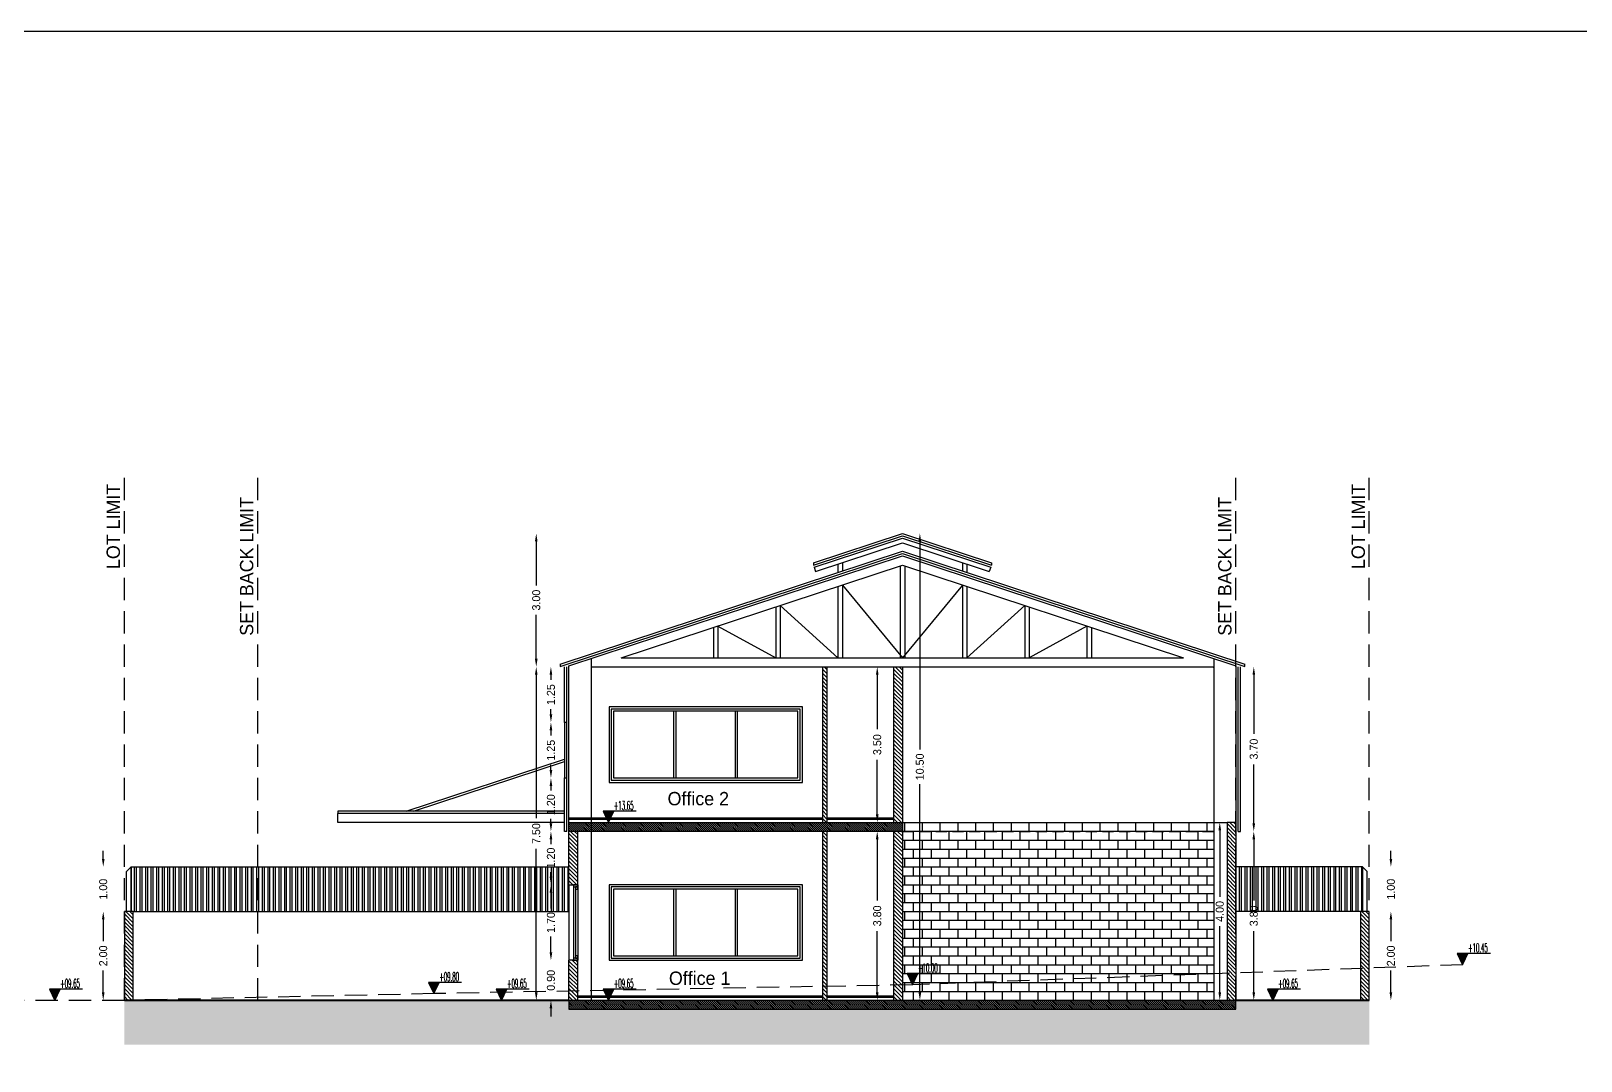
# Model space of a CAD drawing. Header units: metres. Extents: x -353217 to -351774, y -68080 to -67552.
# Drawn here: x -352464.03 to -352429.17, y -68009.04 to -67985.88 of the extents above; entities that cross this region are included whole.
import ezdxf
from ezdxf.enums import TextEntityAlignment as Align

# ---------------------------------------------------------------- set-up
doc = ezdxf.new("R2010")
doc.units = ezdxf.units.M
doc.header["$MEASUREMENT"] = 0
doc.header["$PDMODE"] = 2
doc.header["$PDSIZE"] = -0.6
doc.linetypes.add('DASHED', pattern=[0.75, 0.5, -0.25])
doc.linetypes.add('HIDDEN2', pattern=[0.1875, 0.125, -0.0625])
for name, color, linetype in [('A-dim', 4, 'Continuous'), ('A-edge', 1, 'Continuous'), ('A-HATCH', 9, 'Continuous'), ('A-hidden', 8, 'HIDDEN2'), ('A-levels', 4, 'Continuous'), ('A-TEXT', 6, 'Continuous'), ('A-walls', 5, 'Continuous'), ('Dim', 40, 'Continuous'), ('gate', 4, 'Continuous'), ('lot', 3, 'Continuous'), ('structure', 3, 'Continuous')]:
    doc.layers.add(name, color=color, linetype=linetype)
doc.styles.add('ROMANS', font='romans', dxfattribs={"height": 0.4})
doc.dimstyles.get("Standard").update_dxf_attribs({"dimtxt": 0.18, "dimasz": 0.18, "dimexe": 0.18, "dimexo": 0.0625, "dimgap": 0.09, "dimtad": 0, "dimzin": 0, "dimdsep": 46, "dimtxsty": 'Standard', "dimcen": 0.09, "dimse1": 1, "dimse2": 1, "dimadec": 0, "dimazin": 0, "dimtfac": 1, "dimtix": 1, "dimtofl": 0, "dimtmove": 0, "dimatfit": 3, "dimfxl": 1, "dimtolj": 1, "dimtzin": 0, "dimarcsym": 0})

# ---------------------------------------------------------------- blocks, each defined once
blk = doc.blocks.new('*D99')
at = {"layer": 'A-dim', "color": 0, "lineweight": -2, "transparency": 16777216}
for p, q in [((-352433.442, -68005.852), (-352433.442, -68006.342)), ((-352433.442, -68007.492), (-352433.442, -68007.002))]:
    blk.add_line(p, q, dxfattribs=at)
at = {"layer": 'A-dim', "color": 0, "transparency": 16777216}
for points in [[(-352433.472, -68005.852), (-352433.412, -68005.852), (-352433.442, -68005.672)], [(-352433.472, -68007.492), (-352433.412, -68007.492), (-352433.442, -68007.672)]]:
    blk.add_solid(points, dxfattribs=at)
at = {"layer": 'Defpoints', "color": 0, "transparency": 16777216}
for p in [(-352433.442, -68005.672), (-352432.767, -68005.672), (-352432.767, -68007.672)]:
    blk.add_point(p, dxfattribs=at)
at = {"layer": 'A-dim', "color": 0, "transparency": 16777216, "insert": (-352433.442, -68006.672), "char_height": 0.18, "attachment_point": 5, "rotation": 90}
blk.add_mtext('\\A1;2.00', dxfattribs=at)
blk = doc.blocks.new('*D100')
at = {"layer": 'A-dim', "color": 0, "lineweight": -2, "transparency": 16777216}
for p, q in [((-352433.442, -68004.492), (-352433.442, -68004.312)), ((-352433.442, -68005.852), (-352433.442, -68006.032))]:
    blk.add_line(p, q, dxfattribs=at)
at = {"layer": 'A-dim', "color": 0, "transparency": 16777216}
for points in [[(-352433.472, -68004.492), (-352433.412, -68004.492), (-352433.442, -68004.672)], [(-352433.472, -68005.852), (-352433.412, -68005.852), (-352433.442, -68005.672)]]:
    blk.add_solid(points, dxfattribs=at)
at = {"layer": 'Defpoints', "color": 0, "transparency": 16777216}
for p in [(-352433.442, -68004.672), (-352432.767, -68004.672), (-352432.767, -68005.672)]:
    blk.add_point(p, dxfattribs=at)
at = {"layer": 'A-dim', "color": 0, "transparency": 16777216, "insert": (-352433.442, -68005.172), "char_height": 0.18, "attachment_point": 5, "rotation": 90}
blk.add_mtext('\\A1;1.00', dxfattribs=at)
blk = doc.blocks.new('*D105')
at = {"layer": 'A-dim', "color": 0, "lineweight": -2, "transparency": 16777216}
for p, q in [((-352462.403, -68005.852), (-352462.403, -68006.342)), ((-352462.403, -68007.492), (-352462.403, -68007.002))]:
    blk.add_line(p, q, dxfattribs=at)
at = {"layer": 'A-dim', "color": 0, "transparency": 16777216}
for points in [[(-352462.433, -68005.852), (-352462.373, -68005.852), (-352462.403, -68005.672)], [(-352462.433, -68007.492), (-352462.373, -68007.492), (-352462.403, -68007.672)]]:
    blk.add_solid(points, dxfattribs=at)
at = {"layer": 'Defpoints', "color": 0, "transparency": 16777216}
for p in [(-352462.403, -68005.672), (-352461.728, -68005.672), (-352461.728, -68007.672)]:
    blk.add_point(p, dxfattribs=at)
at = {"layer": 'A-dim', "color": 0, "transparency": 16777216, "insert": (-352462.403, -68006.672), "char_height": 0.18, "attachment_point": 5, "rotation": 90}
blk.add_mtext('\\A1;2.00', dxfattribs=at)
blk = doc.blocks.new('*D106')
at = {"layer": 'A-dim', "color": 0, "lineweight": -2, "transparency": 16777216}
for p, q in [((-352462.403, -68004.492), (-352462.403, -68004.312)), ((-352462.403, -68005.852), (-352462.403, -68006.032))]:
    blk.add_line(p, q, dxfattribs=at)
at = {"layer": 'A-dim', "color": 0, "transparency": 16777216}
for points in [[(-352462.433, -68004.492), (-352462.373, -68004.492), (-352462.403, -68004.672)], [(-352462.433, -68005.852), (-352462.373, -68005.852), (-352462.403, -68005.672)]]:
    blk.add_solid(points, dxfattribs=at)
at = {"layer": 'Defpoints', "color": 0, "transparency": 16777216}
for p in [(-352462.403, -68004.672), (-352461.728, -68004.672), (-352461.728, -68005.672)]:
    blk.add_point(p, dxfattribs=at)
at = {"layer": 'A-dim', "color": 0, "transparency": 16777216, "insert": (-352462.403, -68005.172), "char_height": 0.18, "attachment_point": 5, "rotation": 90}
blk.add_mtext('\\A1;1.00', dxfattribs=at)
blk = doc.blocks.new('*D111')
at = {"layer": 'A-dim', "color": 0, "lineweight": -2, "transparency": 16777216}
for p, q in [((-352452.334, -68006.592), (-352452.334, -68006.412)), ((-352452.334, -68007.852), (-352452.334, -68008.032))]:
    blk.add_line(p, q, dxfattribs=at)
at = {"layer": 'A-dim', "color": 0, "transparency": 16777216}
for points in [[(-352452.364, -68006.592), (-352452.304, -68006.592), (-352452.334, -68006.772)], [(-352452.364, -68007.852), (-352452.304, -68007.852), (-352452.334, -68007.672)]]:
    blk.add_solid(points, dxfattribs=at)
at = {"layer": 'Defpoints', "color": 0, "transparency": 16777216}
for p in [(-352451.928, -68006.772), (-352452.334, -68007.672), (-352451.928, -68007.672)]:
    blk.add_point(p, dxfattribs=at)
at = {"layer": 'A-dim', "color": 0, "transparency": 16777216, "insert": (-352452.334, -68007.222), "char_height": 0.18, "attachment_point": 5, "rotation": 90}
blk.add_mtext('\\A1;0.90', dxfattribs=at)
blk = doc.blocks.new('*D112')
at = {"layer": 'A-dim', "color": 0, "lineweight": -2, "transparency": 16777216}
for p, q in [((-352452.334, -68005.252), (-352452.334, -68005.607)), ((-352452.334, -68006.592), (-352452.334, -68006.237))]:
    blk.add_line(p, q, dxfattribs=at)
at = {"layer": 'A-dim', "color": 0, "transparency": 16777216}
for points in [[(-352452.364, -68005.252), (-352452.304, -68005.252), (-352452.334, -68005.072)], [(-352452.364, -68006.592), (-352452.304, -68006.592), (-352452.334, -68006.772)]]:
    blk.add_solid(points, dxfattribs=at)
at = {"layer": 'Defpoints', "color": 0, "transparency": 16777216}
for p in [(-352452.334, -68005.072), (-352451.928, -68005.072), (-352451.928, -68006.772)]:
    blk.add_point(p, dxfattribs=at)
at = {"layer": 'A-dim', "color": 0, "transparency": 16777216, "insert": (-352452.334, -68005.922), "char_height": 0.18, "attachment_point": 5, "rotation": 90}
blk.add_mtext('\\A1;1.70', dxfattribs=at)
blk = doc.blocks.new('*D113')
at = {"layer": 'A-dim', "color": 0, "lineweight": -2, "transparency": 16777216}
for p, q in [((-352452.334, -68004.052), (-352452.334, -68004.157)), ((-352452.334, -68004.892), (-352452.334, -68004.787))]:
    blk.add_line(p, q, dxfattribs=at)
at = {"layer": 'A-dim', "color": 0, "transparency": 16777216}
for points in [[(-352452.364, -68004.052), (-352452.304, -68004.052), (-352452.334, -68003.872)], [(-352452.364, -68004.892), (-352452.304, -68004.892), (-352452.334, -68005.072)]]:
    blk.add_solid(points, dxfattribs=at)
at = {"layer": 'Defpoints', "color": 0, "transparency": 16777216}
for p in [(-352452.334, -68003.872), (-352451.928, -68003.872), (-352451.928, -68005.072)]:
    blk.add_point(p, dxfattribs=at)
at = {"layer": 'A-dim', "color": 0, "transparency": 16777216, "insert": (-352452.334, -68004.472), "char_height": 0.18, "attachment_point": 5, "rotation": 90}
blk.add_mtext('\\A1;1.20', dxfattribs=at)
blk = doc.blocks.new('*D114')
at = {"layer": 'A-dim', "color": 0, "lineweight": -2, "transparency": 16777216}
for p, q in [((-352452.334, -68002.852), (-352452.334, -68002.957)), ((-352452.334, -68003.692), (-352452.334, -68003.587))]:
    blk.add_line(p, q, dxfattribs=at)
at = {"layer": 'A-dim', "color": 0, "transparency": 16777216}
for points in [[(-352452.364, -68002.852), (-352452.304, -68002.852), (-352452.334, -68002.672)], [(-352452.364, -68003.692), (-352452.304, -68003.692), (-352452.334, -68003.872)]]:
    blk.add_solid(points, dxfattribs=at)
at = {"layer": 'Defpoints', "color": 0, "transparency": 16777216}
for p in [(-352452.334, -68002.672), (-352452.028, -68002.672), (-352452.028, -68003.872)]:
    blk.add_point(p, dxfattribs=at)
at = {"layer": 'A-dim', "color": 0, "transparency": 16777216, "insert": (-352452.334, -68003.272), "char_height": 0.18, "attachment_point": 5, "rotation": 90}
blk.add_mtext('\\A1;1.20', dxfattribs=at)
blk = doc.blocks.new('*D115')
at = {"layer": 'A-dim', "color": 0, "lineweight": -2, "transparency": 16777216}
for p, q in [((-352452.334, -68001.602), (-352452.334, -68001.717)), ((-352452.334, -68002.492), (-352452.334, -68002.377))]:
    blk.add_line(p, q, dxfattribs=at)
at = {"layer": 'A-dim', "color": 0, "transparency": 16777216}
for points in [[(-352452.364, -68001.602), (-352452.304, -68001.602), (-352452.334, -68001.422)], [(-352452.364, -68002.492), (-352452.304, -68002.492), (-352452.334, -68002.672)]]:
    blk.add_solid(points, dxfattribs=at)
at = {"layer": 'Defpoints', "color": 0, "transparency": 16777216}
for p in [(-352452.334, -68001.422), (-352452.028, -68001.422), (-352452.028, -68002.672)]:
    blk.add_point(p, dxfattribs=at)
at = {"layer": 'A-dim', "color": 0, "transparency": 16777216, "insert": (-352452.334, -68002.047), "char_height": 0.18, "attachment_point": 5, "rotation": 90}
blk.add_mtext('\\A1;1.25', dxfattribs=at)
blk = doc.blocks.new('*D116')
at = {"layer": 'A-dim', "color": 0, "lineweight": -2, "transparency": 16777216}
for p, q in [((-352452.334, -68000.352), (-352452.334, -68000.467)), ((-352452.334, -68001.242), (-352452.334, -68001.127))]:
    blk.add_line(p, q, dxfattribs=at)
at = {"layer": 'A-dim', "color": 0, "transparency": 16777216}
for points in [[(-352452.364, -68000.352), (-352452.304, -68000.352), (-352452.334, -68000.172)], [(-352452.364, -68001.242), (-352452.304, -68001.242), (-352452.334, -68001.422)]]:
    blk.add_solid(points, dxfattribs=at)
at = {"layer": 'Defpoints', "color": 0, "transparency": 16777216}
for p in [(-352452.334, -68000.172), (-352452.028, -68000.172), (-352452.028, -68001.422)]:
    blk.add_point(p, dxfattribs=at)
at = {"layer": 'A-dim', "color": 0, "transparency": 16777216, "insert": (-352452.334, -68000.797), "char_height": 0.18, "attachment_point": 5, "rotation": 90}
blk.add_mtext('\\A1;1.25', dxfattribs=at)
blk = doc.blocks.new('*D117')
at = {"layer": 'A-dim', "color": 0, "lineweight": -2, "transparency": 16777216}
for p, q in [((-352452.664, -68000.352), (-352452.664, -68003.577)), ((-352452.664, -68007.492), (-352452.664, -68004.267))]:
    blk.add_line(p, q, dxfattribs=at)
at = {"layer": 'A-dim', "color": 0, "transparency": 16777216}
for points in [[(-352452.694, -68000.352), (-352452.634, -68000.352), (-352452.664, -68000.172)], [(-352452.694, -68007.492), (-352452.634, -68007.492), (-352452.664, -68007.672)]]:
    blk.add_solid(points, dxfattribs=at)
at = {"layer": 'Defpoints', "color": 0, "transparency": 16777216}
for p in [(-352452.028, -68000.172), (-352452.664, -68007.672), (-352451.928, -68007.672)]:
    blk.add_point(p, dxfattribs=at)
at = {"layer": 'A-dim', "color": 0, "transparency": 16777216, "insert": (-352452.664, -68003.922), "char_height": 0.18, "attachment_point": 5, "rotation": 90}
blk.add_mtext('\\A1;7.50', dxfattribs=at)
blk = doc.blocks.new('*D118')
at = {"layer": 'A-dim', "color": 0, "lineweight": -2, "transparency": 16777216}
for p, q in [((-352444.036, -67997.352), (-352444.036, -68002.032)), ((-352444.036, -68007.492), (-352444.036, -68002.812))]:
    blk.add_line(p, q, dxfattribs=at)
at = {"layer": 'A-dim', "color": 0, "transparency": 16777216}
for points in [[(-352444.066, -67997.352), (-352444.006, -67997.352), (-352444.036, -67997.172)], [(-352444.066, -68007.492), (-352444.006, -68007.492), (-352444.036, -68007.672)]]:
    blk.add_solid(points, dxfattribs=at)
at = {"layer": 'Defpoints', "color": 0, "transparency": 16777216}
for p in [(-352444.428, -67997.172), (-352444.428, -68007.672), (-352444.036, -68007.672)]:
    blk.add_point(p, dxfattribs=at)
at = {"layer": 'A-dim', "color": 0, "transparency": 16777216, "insert": (-352444.036, -68002.422), "char_height": 0.18, "attachment_point": 5, "rotation": 90}
blk.add_mtext('\\A1;10.50', dxfattribs=at)
blk = doc.blocks.new('*D119')
at = {"layer": 'A-dim', "color": 0, "lineweight": -2, "transparency": 16777216}
for p, q in [((-352444.995, -68000.352), (-352444.995, -68001.577)), ((-352444.995, -68003.492), (-352444.995, -68002.267))]:
    blk.add_line(p, q, dxfattribs=at)
at = {"layer": 'A-dim', "color": 0, "transparency": 16777216}
for points in [[(-352445.025, -68000.352), (-352444.965, -68000.352), (-352444.995, -68000.172)], [(-352445.025, -68003.492), (-352444.965, -68003.492), (-352444.995, -68003.672)]]:
    blk.add_solid(points, dxfattribs=at)
at = {"layer": 'Defpoints', "color": 0, "transparency": 16777216}
for p in [(-352444.628, -68000.172), (-352444.995, -68003.672), (-352444.628, -68003.672)]:
    blk.add_point(p, dxfattribs=at)
at = {"layer": 'A-dim', "color": 0, "transparency": 16777216, "insert": (-352444.995, -68001.922), "char_height": 0.18, "attachment_point": 5, "rotation": 90}
blk.add_mtext('\\A1;3.50', dxfattribs=at)
blk = doc.blocks.new('*D120')
at = {"layer": 'A-dim', "color": 0, "lineweight": -2, "transparency": 16777216}
for p, q in [((-352444.995, -68004.052), (-352444.995, -68005.427)), ((-352444.995, -68007.492), (-352444.995, -68006.117))]:
    blk.add_line(p, q, dxfattribs=at)
at = {"layer": 'A-dim', "color": 0, "transparency": 16777216}
for points in [[(-352445.025, -68004.052), (-352444.965, -68004.052), (-352444.995, -68003.872)], [(-352445.025, -68007.492), (-352444.965, -68007.492), (-352444.995, -68007.672)]]:
    blk.add_solid(points, dxfattribs=at)
at = {"layer": 'Defpoints', "color": 0, "transparency": 16777216}
for p in [(-352444.628, -68003.872), (-352444.995, -68007.672), (-352444.628, -68007.672)]:
    blk.add_point(p, dxfattribs=at)
at = {"layer": 'A-dim', "color": 0, "transparency": 16777216, "insert": (-352444.995, -68005.772), "char_height": 0.18, "attachment_point": 5, "rotation": 90}
blk.add_mtext('\\A1;3.80', dxfattribs=at)
blk = doc.blocks.new('*D121')
at = {"layer": 'A-dim', "color": 0, "lineweight": -2, "transparency": 16777216}
for p, q in [((-352437.291, -68003.852), (-352437.291, -68005.342)), ((-352437.291, -68007.492), (-352437.291, -68006.002))]:
    blk.add_line(p, q, dxfattribs=at)
at = {"layer": 'A-dim', "color": 0, "transparency": 16777216}
for points in [[(-352437.321, -68003.852), (-352437.261, -68003.852), (-352437.291, -68003.672)], [(-352437.321, -68007.492), (-352437.261, -68007.492), (-352437.291, -68007.672)]]:
    blk.add_solid(points, dxfattribs=at)
at = {"layer": 'Defpoints', "color": 0, "transparency": 16777216}
for p in [(-352436.928, -68003.672), (-352437.291, -68007.672), (-352436.928, -68007.672)]:
    blk.add_point(p, dxfattribs=at)
at = {"layer": 'A-dim', "color": 0, "transparency": 16777216, "insert": (-352437.291, -68005.672), "char_height": 0.18, "attachment_point": 5, "rotation": 90}
blk.add_mtext('\\A1;4.00', dxfattribs=at)
blk = doc.blocks.new('*D122')
at = {"layer": 'A-dim', "color": 0, "lineweight": -2, "transparency": 16777216}
for p, q in [((-352436.526, -68000.352), (-352436.526, -68001.677)), ((-352436.526, -68003.692), (-352436.526, -68002.367))]:
    blk.add_line(p, q, dxfattribs=at)
at = {"layer": 'A-dim', "color": 0, "transparency": 16777216}
for points in [[(-352436.556, -68000.352), (-352436.496, -68000.352), (-352436.526, -68000.172)], [(-352436.556, -68003.692), (-352436.496, -68003.692), (-352436.526, -68003.872)]]:
    blk.add_solid(points, dxfattribs=at)
at = {"layer": 'Defpoints', "color": 0, "transparency": 16777216}
for p in [(-352436.828, -68000.172), (-352436.526, -68000.172), (-352436.828, -68003.872)]:
    blk.add_point(p, dxfattribs=at)
at = {"layer": 'A-dim', "color": 0, "transparency": 16777216, "insert": (-352436.526, -68002.022), "char_height": 0.18, "attachment_point": 5, "rotation": 90}
blk.add_mtext('\\A1;3.70', dxfattribs=at)
blk = doc.blocks.new('*D123')
at = {"layer": 'A-dim', "color": 0, "lineweight": -2, "transparency": 16777216}
for p, q in [((-352436.526, -68004.052), (-352436.526, -68005.427)), ((-352436.526, -68007.492), (-352436.526, -68006.117))]:
    blk.add_line(p, q, dxfattribs=at)
at = {"layer": 'A-dim', "color": 0, "transparency": 16777216}
for points in [[(-352436.556, -68004.052), (-352436.496, -68004.052), (-352436.526, -68003.872)], [(-352436.556, -68007.492), (-352436.496, -68007.492), (-352436.526, -68007.672)]]:
    blk.add_solid(points, dxfattribs=at)
at = {"layer": 'Defpoints', "color": 0, "transparency": 16777216}
for p in [(-352436.828, -68003.872), (-352436.828, -68007.672), (-352436.526, -68007.672)]:
    blk.add_point(p, dxfattribs=at)
at = {"layer": 'A-dim', "color": 0, "transparency": 16777216, "insert": (-352436.526, -68005.772), "char_height": 0.18, "attachment_point": 5, "rotation": 90}
blk.add_mtext('\\A1;3.80', dxfattribs=at)
blk = doc.blocks.new('Elev-lev1-1')
h = blk.add_hatch()
h.set_pattern_fill('ANSI31', scale=0.03, angle=315, style=0)
h.set_pattern_definition([(0, (0, 0), (3e-17, 0.09525), [])])
h.paths.add_polyline_path([(-1.2, 2.5), (0, 0), (1.2, 2.5)])
at = {"color": 1}
blk.add_lwpolyline([(6.25, 2.5), (-1.2, 2.5), (0, 0), (1.2, 2.5)], dxfattribs=at)
at = {"color": 1, "style": 'ROMANS', "width": 0.499062}
blk.add_attdef('LEV', text='', height=2, dxfattribs=at).set_placement((1.25, 2.81), (5.67, 2.81), align=Align.FIT)
blk = doc.blocks.new('*D258')
at = {"layer": 'A-dim', "color": 0, "lineweight": -2, "transparency": 16777216}
for p, q in [((-352452.664, -67997.352), (-352452.664, -67998.342)), ((-352452.664, -67999.992), (-352452.664, -67999.002))]:
    blk.add_line(p, q, dxfattribs=at)
at = {"layer": 'A-dim', "color": 0, "transparency": 16777216}
for points in [[(-352452.694, -67997.352), (-352452.634, -67997.352), (-352452.664, -67997.172)], [(-352452.694, -67999.992), (-352452.634, -67999.992), (-352452.664, -68000.172)]]:
    blk.add_solid(points, dxfattribs=at)
at = {"layer": 'Defpoints', "color": 0, "transparency": 16777216}
for p in [(-352452.664, -67997.172), (-352452.664, -67997.172), (-352452.664, -68000.172)]:
    blk.add_point(p, dxfattribs=at)
at = {"layer": 'A-dim', "color": 0, "transparency": 16777216, "insert": (-352452.664, -67998.672), "char_height": 0.18, "attachment_point": 5, "rotation": 90}
blk.add_mtext('\\A1;3.00', dxfattribs=at)

msp = doc.modelspace()

# ---------------------------------------------------------------- hatches: boundary and pattern name
at = {"layer": 'A-HATCH'}
h = msp.add_hatch(dxfattribs=at)
h.set_pattern_fill('LINE', color=256, scale=0.5, angle=315, style=0)
h.set_pattern_definition([(315, (-352446.22776, -68003.67171), (0.0441942, 0.0441942), [])])
h.paths.add_polyline_path([(-352446.1277592, -68000.171713), (-352446.2277592, -68000.171713), (-352446.2277592, -68003.671713), (-352446.1277592, -68003.671713)])
h = msp.add_hatch(dxfattribs=at)
h.set_pattern_fill('LINE', color=256, scale=0.5, angle=315, style=0)
h.set_pattern_definition([(315, (-352444.62776, -68003.67171), (0.0441942, 0.0441942), [])])
h.paths.add_polyline_path([(-352444.4277592, -68000.171713), (-352444.6277592, -68000.171713), (-352444.6277592, -68003.671713), (-352444.4277592, -68003.671713)])
h = msp.add_hatch(dxfattribs=at)
h.set_pattern_fill('LINE', color=256, scale=0.25, angle=315, style=0)
h.set_pattern_definition([(315, (-352451.92776, -68003.871713), (0.02209709, 0.02209709), [])])
h.paths.add_polyline_path([(-352444.4277592, -68003.871713), (-352451.9277592, -68003.871713), (-352451.9277592, -68003.671713), (-352444.4277592, -68003.671713)])
h = msp.add_hatch(dxfattribs=at)
h.set_pattern_fill('AR-B816', color=256, scale=0.025, style=0)
h.set_pattern_definition([(0, (-352442.57776, -68007.67171), (0, 0.2), []), (90, (-352442.57776, -68007.67171), (-0.2, 0.2), [0.2, -0.2])])
h.paths.add_polyline_path([(-352444.4277592, -68003.671713), (-352444.4277592, -68007.671713), (-352437.4277592, -68007.671713), (-352437.4277592, -68003.671713)])
h = msp.add_hatch(dxfattribs=at)
h.set_pattern_fill('LINE', color=256, scale=0.5, angle=315, style=0)
h.set_pattern_definition([(315, (-352437.12776, -68007.67171), (0.0441942, 0.0441942), [])])
h.paths.add_polyline_path([(-352436.9277592, -68003.671713), (-352437.1277592, -68003.671713), (-352437.1277592, -68007.671713), (-352436.9277592, -68007.671713)])
h = msp.add_hatch(dxfattribs=at)
h.set_pattern_fill('LINE', color=256, scale=0.5, angle=315, style=0)
h.set_pattern_definition([(315, (-352451.92776, -68005.07171), (0.0441942, 0.0441942), [])])
h.paths.add_polyline_path([(-352451.7277592, -68003.871713), (-352451.9277592, -68003.871713), (-352451.9277592, -68005.071713), (-352451.7277592, -68005.071713)])
h = msp.add_hatch(dxfattribs=at)
h.set_pattern_fill('LINE', color=256, scale=0.5, angle=315, style=0)
h.set_pattern_definition([(315, (-352446.22776, -68007.67171), (0.0441942, 0.0441942), [])])
h.paths.add_polyline_path([(-352446.1277592, -68003.871713), (-352446.2277592, -68003.871713), (-352446.2277592, -68007.671713), (-352446.1277592, -68007.671713)])
h = msp.add_hatch(dxfattribs=at)
h.set_pattern_fill('LINE', color=256, scale=0.5, angle=315, style=0)
h.set_pattern_definition([(315, (-352444.62776, -68007.67171), (0.0441942, 0.0441942), [])])
h.paths.add_polyline_path([(-352444.4277592, -68003.871713), (-352444.6277592, -68003.871713), (-352444.6277592, -68007.671713), (-352444.4277592, -68007.671713)])
h = msp.add_hatch(dxfattribs=at)
h.set_pattern_fill('STEEL', color=256, angle=45, style=0)
h.set_pattern_definition([(90, (-352461.77776, -68005.67171), (-0.125, 3e-17), []), (90, (-352461.82195, -68005.62752), (-0.125, 3e-17), [])])
h.paths.add_polyline_path([(-352458.9277592, -68004.671713), (-352461.7777592, -68004.671713), (-352461.7777592, -68005.671713), (-352461.7277592, -68005.671713), (-352458.9277592, -68005.671713)])
h.paths.add_polyline_path([(-352451.9277592, -68005.071713), (-352451.9277592, -68004.671713), (-352458.9277592, -68004.671713), (-352458.9277592, -68005.671713), (-352451.9277592, -68005.671713)])
h = msp.add_hatch(dxfattribs=at)
h.set_pattern_fill('STEEL', color=256, angle=45, style=0)
h.set_pattern_definition([(90, (-352436.92776, -68005.67171), (-0.125, 3e-17), []), (90, (-352436.97195, -68005.62752), (-0.125, 3e-17), [])])
h.paths.add_polyline_path([(-352434.0777592, -68004.671713), (-352436.9277592, -68004.671713), (-352436.9277592, -68005.671713), (-352434.1277592, -68005.671713), (-352434.0777592, -68005.671713)])
h = msp.add_hatch(dxfattribs=at)
h.set_pattern_fill('LINE', color=256, scale=0.5, angle=315, style=0)
h.set_pattern_definition([(315, (-352461.92776, -68007.67171), (0.0441942, 0.0441942), [])])
h.paths.add_polyline_path([(-352461.9277592, -68007.671713), (-352461.7277592, -68007.671713), (-352461.7277592, -68005.671713), (-352461.9277592, -68005.671713)])
h = msp.add_hatch(dxfattribs=at)
h.set_pattern_fill('LINE', color=256, scale=0.5, angle=315, style=0)
h.set_pattern_definition([(315, (-352434.12776, -68007.67171), (0.0441942, 0.0441942), [])])
h.paths.add_polyline_path([(-352434.1277592, -68007.671713), (-352433.9277592, -68007.671713), (-352433.9277592, -68005.671713), (-352434.1277592, -68005.671713)])
h = msp.add_hatch(dxfattribs=at)
h.set_pattern_fill('LINE', color=256, scale=0.5, angle=315, style=0)
h.set_pattern_definition([(315, (-352451.92776, -68007.67171), (0.044194, 0.044194), [])])
h.paths.add_polyline_path([(-352451.7277592, -68006.771713), (-352451.9277592, -68006.771713), (-352451.9277592, -68007.671713), (-352451.7277592, -68007.671713)])
h = msp.add_hatch(dxfattribs=at)
h.set_pattern_fill('EARTH', color=256, angle=315, style=0)
h.set_pattern_definition([(315, (-352461.92776, -68008.67171), (0.3535534, -8e-17), [0.25, -0.25]), (315, (-352461.86147, -68008.60542), (0.3535534, -8e-17), [0.25, -0.25]), (315, (-352461.79518, -68008.53913), (0.3535534, -8e-17), [0.25, -0.25]), (45, (-352461.75098, -68008.53913), (1e-16, 0.3535534), [0.25, -0.25]), (45, (-352461.6847, -68008.60542), (1e-16, 0.3535534), [0.25, -0.25]), (45, (-352461.6184, -68008.67171), (1e-16, 0.3535534), [0.25, -0.25])])
h.paths.add_polyline_path([(-352461.9277592, -68008.671713), (-352433.9277592, -68008.671713), (-352433.9277592, -68007.671713), (-352436.9277592, -68007.671713), (-352436.9277592, -68007.871713), (-352451.9277592, -68007.871713), (-352451.9277592, -68007.671713), (-352461.9277592, -68007.671713)])
h = msp.add_hatch(dxfattribs=at)
h.set_pattern_fill('LINE', color=256, scale=0.25, angle=315, style=0)
h.set_pattern_definition([(315, (-352451.92776, -68007.871713), (0.02209709, 0.02209709), [])])
h.paths.add_polyline_path([(-352451.9277592, -68007.871713), (-352436.9277592, -68007.871713), (-352436.9277592, -68007.671713), (-352451.9277592, -68007.671713)])

# ---------------------------------------------------------------- linework, layer by layer
at = {"layer": 'A-dim', "linetype": 'DASHED'}
msp.add_lwpolyline([(-352431.8290002, -68006.871713), (-352444.202506, -68007.321713), (-352454.9676499, -68007.521713), (-352461.9277592, -68007.671713), (-352465.0591595, -68007.671713)], dxfattribs=at)
at = {"layer": 'A-edge'}
for p, q in [((-352445.8777592, -67997.8602361), (-352445.8777592, -67998.0496517)), ((-352445.7777592, -67997.8272748), (-352445.7777592, -67998.0166904)), ((-352444.4777592, -67997.9040702), (-352444.4777592, -67999.971713)), ((-352444.4777592, -67997.9040702), (-352444.4777592, -67999.971713)), ((-352444.3777592, -67997.9040702), (-352444.3777592, -67999.971713)), ((-352444.3777592, -67997.9040702), (-352444.3777592, -67999.971713)), ((-352443.0777592, -67997.8272748), (-352443.0777592, -67998.0166904)), ((-352442.9777592, -67997.8602361), (-352442.9777592, -67998.0496517)), ((-352446.4121069, -67997.9310718), (-352446.3808023, -67998.0260456)), ((-352442.4434115, -67997.9310718), (-352442.4747161, -67998.0260456)), ((-352445.8777592, -67998.3655283), (-352445.8777592, -67999.971713)), ((-352445.7777592, -67998.332567), (-352445.7777592, -67999.971713)), ((-352445.7777592, -67998.332567), (-352444.4277592, -67999.971713)), ((-352443.0777592, -67998.332567), (-352444.4277592, -67999.971713)), ((-352443.0777592, -67998.332567), (-352443.0777592, -67999.971713)), ((-352442.9777592, -67998.3655283), (-352442.9777592, -67999.971713)), ((-352447.2777592, -67998.8269864), (-352447.2777592, -67999.971713)), ((-352447.1777592, -67998.7940251), (-352447.1777592, -67999.971713)), ((-352447.1777592, -67998.7940251), (-352445.8777592, -67999.971713)), ((-352441.6777592, -67998.7940251), (-352442.9777592, -67999.971713)), ((-352441.6777592, -67998.7940251), (-352441.6777592, -67999.971713)), ((-352441.5777592, -67998.8269864), (-352441.5777592, -67999.971713)), ((-352448.6777592, -67999.2884445), (-352448.6777592, -67999.971713)), ((-352448.5777592, -67999.2554833), (-352448.5777592, -67999.971713)), ((-352448.5777592, -67999.2554833), (-352447.2777592, -67999.971713)), ((-352440.2777592, -67999.2554833), (-352441.5777592, -67999.971713)), ((-352440.2777592, -67999.2554833), (-352440.2777592, -67999.971713)), ((-352440.1777592, -67999.2884445), (-352440.1777592, -67999.971713)), ((-352451.4277592, -67999.9842957), (-352451.4277592, -68007.671713)), ((-352450.750701, -67999.971713), (-352438.1048174, -67999.971713)), ((-352437.4277592, -67999.9842957), (-352437.4277592, -68007.671713)), ((-352451.4277592, -68000.171713), (-352437.4277592, -68000.171713)), ((-352452.0277592, -68003.421713), (-352457.1277592, -68003.421713)), ((-352457.1277592, -68003.421713), (-352457.1277592, -68003.471713)), ((-352452.0277592, -68003.471713), (-352457.1277592, -68003.471713)), ((-352457.1277592, -68003.671713), (-352457.1277592, -68003.471713)), ((-352452.0277592, -68003.671713), (-352457.1277592, -68003.671713)), ((-352451.9277592, -68003.571713), (-352446.2277592, -68003.571713)), ((-352451.9277592, -68003.601713), (-352446.2277592, -68003.601713)), ((-352446.1277592, -68003.571713), (-352444.6277592, -68003.571713)), ((-352446.1277592, -68003.601713), (-352444.6277592, -68003.601713)), ((-352444.4277592, -68003.671713), (-352437.1277592, -68003.671713)), ((-352451.7277592, -68007.571713), (-352446.2277592, -68007.571713)), ((-352451.7277592, -68007.601713), (-352446.2277592, -68007.601713)), ((-352446.1277592, -68007.571713), (-352444.6277592, -68007.571713)), ((-352446.1277592, -68007.601713), (-352444.6277592, -68007.601713))]:
    msp.add_line(p, q, dxfattribs=at)
for points in [[(-352446.4121069, -67997.9310718), (-352444.4277592, -67997.2770052), (-352442.4434115, -67997.9310718)], [(-352446.3808023, -67998.0260456), (-352444.4277592, -67997.3822974), (-352442.4747161, -67998.0260456)], [(-352451.9277592, -68003.671713), (-352451.9277592, -68000.1491022), (-352444.4277592, -67997.6770052), (-352436.9277592, -68000.1491022), (-352436.9277592, -68003.671713)], [(-352450.750701, -67999.971713), (-352444.4277592, -67997.8875896), (-352438.1048174, -67999.971713)], [(-352451.4277592, -68000.171713), (-352451.4277592, -68000.1948801)], [(-352437.4277592, -68000.1948801), (-352437.4277592, -68000.171713)], [(-352455.5874802, -68003.421713), (-352452.0277592, -68002.2483829)], [(-352455.4277592, -68003.421713), (-352452.0277592, -68002.301029)], [(-352461.8777592, -68005.671713), (-352461.8777592, -68004.771713), (-352461.7777592, -68004.671713), (-352461.7777592, -68005.671713)], [(-352433.9777592, -68005.671713), (-352433.9777592, -68004.771713), (-352434.0777592, -68004.671713), (-352434.0777592, -68005.671713)]]:
    msp.add_lwpolyline(points, dxfattribs=at)
at = {"layer": 'A-HATCH'}
for p, q in [((-352461.7777592, -68004.671713), (-352451.9277592, -68004.671713)), ((-352434.0777592, -68004.671713), (-352436.9277592, -68004.671713)), ((-352461.7277592, -68005.671713), (-352451.9277592, -68005.671713)), ((-352434.1277592, -68005.671713), (-352436.9277592, -68005.671713))]:
    msp.add_line(p, q, dxfattribs=at)
at = {"layer": 'A-hidden', "ltscale": 2}
msp.add_line((-352444.4277592, -68003.871713), (-352437.4277592, -68003.871713), dxfattribs=at)
at = {"layer": 'A-walls'}
for p, q in [((-352446.4277592, -67997.8309388), (-352446.4277592, -67997.8835849)), ((-352442.4277592, -67997.8309388), (-352442.4277592, -67997.8835849)), ((-352446.2277592, -68000.171713), (-352446.2277592, -68003.671713)), ((-352446.1277592, -68000.171713), (-352446.1277592, -68003.671713)), ((-352444.6277592, -68000.171713), (-352444.6277592, -68003.671713)), ((-352444.4277592, -68000.171713), (-352444.4277592, -68003.671713)), ((-352436.9277592, -68003.671713), (-352437.1277592, -68003.671713)), ((-352437.1277592, -68003.671713), (-352437.1277592, -68007.671713)), ((-352436.9277592, -68003.671713), (-352436.9277592, -68007.671713)), ((-352451.9777592, -68003.871713), (-352452.0277592, -68003.871713)), ((-352446.2277592, -68003.871713), (-352446.2277592, -68007.671713)), ((-352446.1277592, -68003.871713), (-352446.1277592, -68007.671713)), ((-352444.6277592, -68003.871713), (-352444.6277592, -68007.671713)), ((-352444.4277592, -68003.871713), (-352444.4277592, -68007.671713)), ((-352436.8777592, -68003.871713), (-352436.8277592, -68003.871713))]:
    msp.add_line(p, q, dxfattribs=at)
for points in [[(-352446.4277592, -67997.8309388), (-352444.4277592, -67997.171713), (-352442.4277592, -67997.8309388)], [(-352446.4277592, -67997.8835849), (-352444.4277592, -67997.2243591), (-352442.4277592, -67997.8835849)], [(-352452.1277592, -68000.1097326), (-352444.4277592, -67997.571713), (-352436.7277592, -68000.1097326)], [(-352452.1277592, -68000.1097326), (-352452.1277592, -68000.1623787), (-352444.4277592, -67997.6243591), (-352436.7277592, -68000.1623787), (-352436.7277592, -68000.1097326)], [(-352452.0277592, -68001.421713), (-352452.0277592, -68000.171713)], [(-352451.9777592, -68001.421713), (-352451.9777592, -68000.171713)], [(-352436.8777592, -68003.871713), (-352436.8777592, -68000.171713)], [(-352436.8277592, -68003.871713), (-352436.8277592, -68000.171713)], [(-352452.0277592, -68003.871713), (-352452.0277592, -68002.671713)], [(-352451.9777592, -68003.871713), (-352451.9777592, -68002.671713)], [(-352451.9277592, -68005.071713), (-352451.9277592, -68003.871713)], [(-352451.7277592, -68005.071713), (-352451.7277592, -68003.871713)], [(-352451.9277592, -68005.071713), (-352451.7277592, -68005.071713)], [(-352451.9277592, -68007.671713), (-352451.9277592, -68006.771713)], [(-352451.7277592, -68006.771713), (-352451.9277592, -68006.771713)], [(-352451.7277592, -68007.671713), (-352451.7277592, -68006.771713)]]:
    msp.add_lwpolyline(points, dxfattribs=at)
for points in [[(-352461.9277592, -68007.671713), (-352461.7277592, -68007.671713), (-352461.7277592, -68005.671713), (-352461.9277592, -68005.671713)], [(-352434.1277592, -68007.671713), (-352433.9277592, -68007.671713), (-352433.9277592, -68005.671713), (-352434.1277592, -68005.671713)]]:
    msp.add_lwpolyline(points, close=True, dxfattribs=at)
at = {"layer": 'A-walls', "const_width": 0.05}
for points in [[(-352451.9277592, -68007.671713), (-352461.9277592, -68007.671713)], [(-352433.9277592, -68007.671713), (-352436.9277592, -68007.671713)]]:
    msp.add_lwpolyline(points, dxfattribs=at)
at = {"layer": 'Dim'}
msp.add_lwpolyline([(-352494.2698072, -67985.8752964), (-352405.2698072, -67985.8752964), (-352405.2698072, -68029.8752964), (-352494.2698072, -68029.8752964)], close=True, dxfattribs=at)
at = {"layer": 'gate'}
for p, q in [((-352449.5694259, -68002.671713), (-352449.5694259, -68001.171713)), ((-352449.5194259, -68002.671713), (-352449.5194259, -68001.171713)), ((-352448.1860926, -68002.671713), (-352448.1860926, -68001.171713)), ((-352448.1360926, -68002.671713), (-352448.1360926, -68001.171713)), ((-352451.9277592, -68005.071713), (-352451.9277592, -68006.771713)), ((-352451.8277592, -68005.121713), (-352451.8277592, -68006.721713)), ((-352451.7777592, -68005.171713), (-352451.7777592, -68006.671713)), ((-352451.7277592, -68005.071713), (-352451.7277592, -68006.771713)), ((-352449.5694259, -68006.671713), (-352449.5694259, -68005.171713)), ((-352449.5194259, -68006.671713), (-352449.5194259, -68005.171713)), ((-352448.1860926, -68006.671713), (-352448.1860926, -68005.171713)), ((-352448.1360926, -68006.671713), (-352448.1360926, -68005.171713))]:
    msp.add_line(p, q, dxfattribs=at)
for points in [[(-352451.0277592, -68002.771713), (-352446.6777592, -68002.771713), (-352446.6777592, -68001.071713), (-352451.0277592, -68001.071713)], [(-352450.9777592, -68002.721713), (-352446.7277592, -68002.721713), (-352446.7277592, -68001.121713), (-352450.9777592, -68001.121713)], [(-352450.9277592, -68002.671713), (-352446.7777592, -68002.671713), (-352446.7777592, -68001.171713), (-352450.9277592, -68001.171713)], [(-352452.0277592, -68002.671713), (-352451.9777592, -68002.671713), (-352451.9777592, -68001.421713), (-352452.0277592, -68001.421713)], [(-352451.8277592, -68005.121713), (-352451.7277592, -68005.121713), (-352451.7277592, -68005.071713), (-352451.8277592, -68005.071713)], [(-352451.7777592, -68005.171713), (-352451.7277592, -68005.171713), (-352451.7277592, -68005.121713), (-352451.7777592, -68005.121713)], [(-352451.0277592, -68006.771713), (-352446.6777592, -68006.771713), (-352446.6777592, -68005.071713), (-352451.0277592, -68005.071713)], [(-352450.9777592, -68006.721713), (-352446.7277592, -68006.721713), (-352446.7277592, -68005.121713), (-352450.9777592, -68005.121713)], [(-352450.9277592, -68006.671713), (-352446.7777592, -68006.671713), (-352446.7777592, -68005.171713), (-352450.9277592, -68005.171713)], [(-352451.8277592, -68006.771713), (-352451.7277592, -68006.771713), (-352451.7277592, -68006.721713), (-352451.8277592, -68006.721713)], [(-352451.7777592, -68006.721713), (-352451.7277592, -68006.721713), (-352451.7277592, -68006.671713), (-352451.7777592, -68006.671713)]]:
    msp.add_lwpolyline(points, close=True, dxfattribs=at)
at = {"layer": 'lot', "linetype": 'DASHED'}
for p, q in [((-352461.9277592, -68007.671713), (-352461.9277592, -67995.671713)), ((-352458.9277592, -68007.671713), (-352458.9277592, -67995.671713)), ((-352436.9277592, -68007.671713), (-352436.9277592, -67995.671713)), ((-352433.9277592, -68007.671713), (-352433.9277592, -67995.671713))]:
    msp.add_line(p, q, dxfattribs=at)
at = {"layer": 'structure'}
for points in [[(-352444.4277592, -68003.871713), (-352451.9277592, -68003.871713), (-352451.9277592, -68003.671713), (-352444.4277592, -68003.671713)], [(-352451.9277592, -68007.871713), (-352436.9277592, -68007.871713), (-352436.9277592, -68007.671713), (-352451.9277592, -68007.671713)]]:
    msp.add_lwpolyline(points, close=True, dxfattribs=at)

# ---------------------------------------------------------------- block references
at = {"layer": 'A-levels'}
ref = msp.add_blockref('Elev-lev1-1', (-352451.0428075, -68003.671713), dxfattribs=dict(at, xscale=0.1000000000000227, yscale=0.1000000000000227, zscale=0.1000000000000227))
ref.add_attrib('LEV', '+13.65', dxfattribs={"layer": '0', "color": 1, "height": 0.2, "style": 'ROMANS', "width": 0.410733}).set_placement((-352450.9178075, -68003.390463), (-352450.4757808, -68003.390463), align=Align.FIT)
ref = msp.add_blockref('Elev-lev1-1', (-352431.8290002, -68006.871713), dxfattribs=dict(at, xscale=0.1000000000000227, yscale=0.1000000000000227, zscale=0.1000000000000227))
ref.add_attrib('LEV', '+10.45', dxfattribs={"layer": '0', "color": 1, "height": 0.2, "style": 'ROMANS', "width": 0.410733}).set_placement((-352431.7040002, -68006.590463), (-352431.2619735, -68006.590463), align=Align.FIT)
ref = msp.add_blockref('Elev-lev1-1', (-352444.202506, -68007.321713), dxfattribs=dict(at, xscale=0.1000000000000227, yscale=0.1000000000000227, zscale=0.1000000000000227))
ref.add_attrib('LEV', '+10.00', dxfattribs={"layer": '0', "color": 1, "height": 0.2, "style": 'ROMANS', "width": 0.410733}).set_placement((-352444.077506, -68007.040463), (-352443.6354792, -68007.040463), align=Align.FIT)
ref = msp.add_blockref('Elev-lev1-1', (-352463.4934594, -68007.671713), dxfattribs=dict(at, xscale=0.1000000000000227, yscale=0.1000000000000227, zscale=0.1000000000000227))
ref.add_attrib('LEV', '+09.65', dxfattribs={"layer": '0', "color": 1, "height": 0.2, "style": 'ROMANS', "width": 0.410733}).set_placement((-352463.3684594, -68007.390463), (-352462.9264327, -68007.390463), align=Align.FIT)
ref = msp.add_blockref('Elev-lev1-1', (-352454.9676499, -68007.521713), dxfattribs=dict(at, xscale=0.1000000000000227, yscale=0.1000000000000227, zscale=0.1000000000000227))
ref.add_attrib('LEV', '+09.80', dxfattribs={"layer": '0', "color": 1, "height": 0.2, "style": 'ROMANS', "width": 0.410733}).set_placement((-352454.8426499, -68007.240463), (-352454.4006232, -68007.240463), align=Align.FIT)
ref = msp.add_blockref('Elev-lev1-1', (-352453.4448458, -68007.671713), dxfattribs=dict(at, xscale=0.1000000000000227, yscale=0.1000000000000227, zscale=0.1000000000000227))
ref.add_attrib('LEV', '+09.65', dxfattribs={"layer": '0', "color": 1, "height": 0.2, "style": 'ROMANS', "width": 0.410733}).set_placement((-352453.3198458, -68007.390463), (-352452.8778191, -68007.390463), align=Align.FIT)
ref = msp.add_blockref('Elev-lev1-1', (-352451.0428075, -68007.671713), dxfattribs=dict(at, xscale=0.1000000000000227, yscale=0.1000000000000227, zscale=0.1000000000000227))
ref.add_attrib('LEV', '+09.65', dxfattribs={"layer": '0', "color": 1, "height": 0.2, "style": 'ROMANS', "width": 0.410733}).set_placement((-352450.9178075, -68007.390463), (-352450.4757808, -68007.390463), align=Align.FIT)
ref = msp.add_blockref('Elev-lev1-1', (-352436.1001463, -68007.671713), dxfattribs=dict(at, xscale=0.1000000000000227, yscale=0.1000000000000227, zscale=0.1000000000000227))
ref.add_attrib('LEV', '+09.65', dxfattribs={"layer": '0', "color": 1, "height": 0.2, "style": 'ROMANS', "width": 0.410733}).set_placement((-352435.9751463, -68007.390463), (-352435.5331196, -68007.390463), align=Align.FIT)

# ---------------------------------------------------------------- texts
at = {"layer": 'A-TEXT'}
for s, p in [('LOT LIMIT', (-352462.0277592, -67997.973363)), ('LOT LIMIT', (-352434.0277592, -67997.973363)), ('SET BACK LIMIT', (-352459.0277592, -67999.4740303)), ('SET BACK LIMIT', (-352437.0277592, -67999.4740303))]:
    msp.add_text(s, height=0.3, rotation=90, dxfattribs=at).set_placement(p)
for s, p in [('Office 2', (-352449.7106826, -68003.2860602)), ('Office 1', (-352449.6801643, -68007.3242068))]:
    msp.add_text(s, height=0.3, dxfattribs=at).set_placement(p)

# ---------------------------------------------------------------- dimensions: what is measured, and where the dimension line sits
at = {"layer": 'A-dim'}
for base, p1, p2, picture, middle in [((-352452.6641294, -67997.171713), (-352452.6641294, -68000.171713), (-352452.6641294, -67997.171713), '*D258', (-352452.6641294, -67998.671713)), ((-352444.0356754, -68007.671713), (-352444.4277592, -67997.171713), (-352444.4277592, -68007.671713), '*D118', (-352444.0356754, -68002.421713)), ((-352452.6641294, -68007.671713), (-352452.0277592, -68000.171713), (-352451.9277592, -68007.671713), '*D117', (-352452.6641294, -68003.921713)), ((-352452.3340031, -68000.171713), (-352452.0277592, -68001.421713), (-352452.0277592, -68000.171713), '*D116', (-352452.3340031, -68000.796713)), ((-352444.9945137, -68003.671713), (-352444.6277592, -68000.171713), (-352444.6277592, -68003.671713), '*D119', (-352444.9945137, -68001.921713)), ((-352436.5263318, -68000.171713), (-352436.8277592, -68003.871713), (-352436.8277592, -68000.171713), '*D122', (-352436.5263318, -68002.021713)), ((-352452.3340031, -68001.421713), (-352452.0277592, -68002.671713), (-352452.0277592, -68001.421713), '*D115', (-352452.3340031, -68002.046713)), ((-352452.3340031, -68002.671713), (-352452.0277592, -68003.871713), (-352452.0277592, -68002.671713), '*D114', (-352452.3340031, -68003.271713)), ((-352437.2907272, -68007.671713), (-352436.9277592, -68003.671713), (-352436.9277592, -68007.671713), '*D121', (-352437.2907272, -68005.671713)), ((-352452.3340031, -68003.871713), (-352451.9277592, -68005.071713), (-352451.9277592, -68003.871713), '*D113', (-352452.3340031, -68004.471713)), ((-352444.9945137, -68007.671713), (-352444.6277592, -68003.871713), (-352444.6277592, -68007.671713), '*D120', (-352444.9945137, -68005.771713)), ((-352436.5263318, -68007.671713), (-352436.8277592, -68003.871713), (-352436.8277592, -68007.671713), '*D123', (-352436.5263318, -68005.771713)), ((-352462.4028496, -68004.671713), (-352461.7277592, -68005.671713), (-352461.7277592, -68004.671713), '*D106', (-352462.4028496, -68005.171713)), ((-352433.4420572, -68004.671713), (-352432.7669669, -68005.671713), (-352432.7669669, -68004.671713), '*D100', (-352433.4420572, -68005.171713)), ((-352452.3340031, -68005.071713), (-352451.9277592, -68006.771713), (-352451.9277592, -68005.071713), '*D112', (-352452.3340031, -68005.921713)), ((-352462.4028496, -68005.671713), (-352461.7277592, -68007.671713), (-352461.7277592, -68005.671713), '*D105', (-352462.4028496, -68006.671713)), ((-352433.4420572, -68005.671713), (-352432.7669669, -68007.671713), (-352432.7669669, -68005.671713), '*D99', (-352433.4420572, -68006.671713)), ((-352452.3340031, -68007.671713), (-352451.9277592, -68006.771713), (-352451.9277592, -68007.671713), '*D111', (-352452.3340031, -68007.221713))]:
    dim = msp.add_linear_dim(base=base, p1=p1, p2=p2, angle=90, dimstyle='Standard', override={"dimfxl": 0.5}, dxfattribs=at)
    dim.commit()
    dim.dimension.update_dxf_attribs({"geometry": picture, "text_midpoint": middle})

doc.saveas('drawing.dxf')
